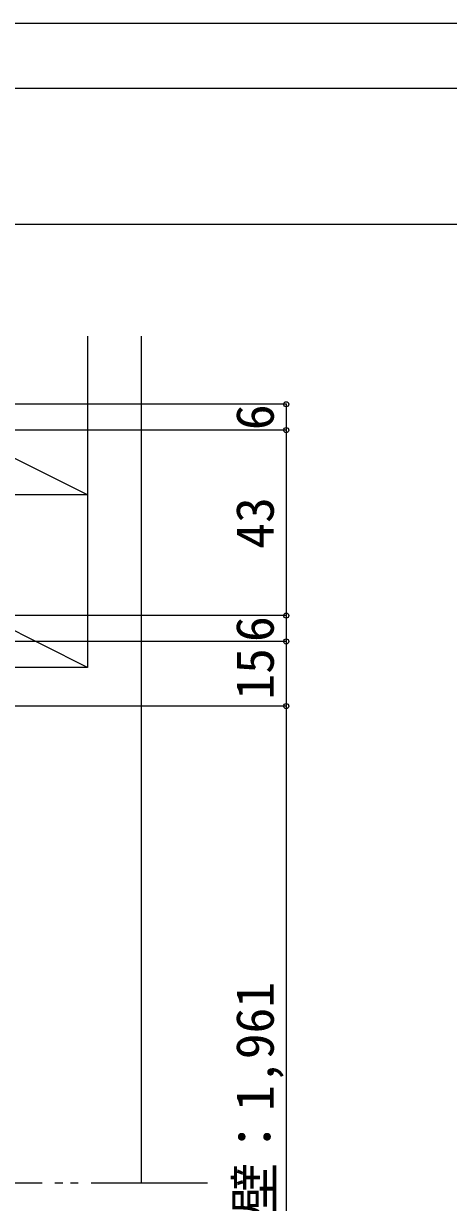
# Model space of a CAD drawing. Units: millimetres on the paper, enlarged 10 times, with parts at other scales. Extents: x -1985 to 2015, y -1370 to 1400.
# Drawn here: x -473 to -144, y 489 to 1400 of the extents above; entities that cross this region are included whole.
import ezdxf
from ezdxf.enums import TextEntityAlignment as Align

# ---------------------------------------------------------------- set-up
doc = ezdxf.new("R2010")
doc.units = ezdxf.units.MM
doc.header["$LTSCALE"] = 10
doc.header["$PDMODE"] = 32
doc.header["$PDSIZE"] = 4
doc.linetypes.add('DOUBLE_CHAIN2', pattern=[12.8, 9, -1, 0.6, -0.6, 0.6, -1])
for name, color, linetype, lineweight in [('1-1_0', 7, 'Continuous', 20), ('2-0_18', 7, 'Continuous', 20), ('2-1', 7, 'Continuous', 20), ('3-0', 7, 'Continuous', 20)]:
    doc.layers.add(name, color=color, linetype=linetype, lineweight=lineweight)
doc.styles.add('ＭＳ ゴシック', font='')
doc.styles.get('ＭＳ ゴシック').set_extended_font_data('MS Gothic')

msp = doc.modelspace()

# ---------------------------------------------------------------- linework, layer by layer
at = {"layer": '1-1_0'}
for p, q in [((-1935, 1350), (395, 1350)), ((-1935, 1350), (395, 1350)), ((-1935, 1245), (395, 1245)), ((-1935, 1245), (395, 1245))]:
    msp.add_line(p, q, dxfattribs=at)
msp.add_lwpolyline([(-1985, -1370), (2015, -1370), (2015, 1400), (-1985, 1400)], dxfattribs=at)
at = {"layer": '2-0_18'}
for p, q in [((-423.45, 1035.74), (-668.93, 1158.48)), ((-423.45, 1035.74), (-690.11, 1035.74)), ((-423.45, 902.41), (-690.11, 1035.74)), ((-423.45, 902.41), (-690.11, 902.41)), ((-381.78, 872.41), (-731.78, 872.41))]:
    msp.add_line(p, q, dxfattribs=at)
at = {"layer": '2-0_18', "color": 4, "lineweight": 9}
for p, q in [((-269.77, 1105.74), (-731.78, 1105.74)), ((-269.77, 1105.74), (-269.77, 1085.74)), ((-269.77, 1085.74), (-624.42, 1085.74)), ((-269.77, 1085.74), (-269.77, 942.41)), ((-269.77, 942.41), (-621.75, 942.41)), ((-269.77, 942.41), (-269.77, 922.41)), ((-269.77, 922.41), (-731.78, 922.41)), ((-269.77, 922.41), (-269.77, 872.41)), ((-269.77, 872.41), (-381.78, 872.41)), ((-269.77, 872.41), (-269.77, 26.71))]:
    msp.add_line(p, q, dxfattribs=at)
at = {"layer": '2-0_18', "linetype": 'DOUBLE_CHAIN2'}
msp.add_line((-330.53, 503.6), (-960.4, 503.6), dxfattribs=at)
at = {"layer": '2-0_18', "color": 4}
for p in [(-269.77, 1105.74), (-269.77, 1085.74), (-269.77, 942.41), (-269.77, 922.41), (-269.77, 872.41)]:
    msp.add_point(p, dxfattribs=at)
at = {"layer": '2-1'}
for p, q in [((-423.45, 1158.48), (-423.45, 902.41)), ((-381.78, 1158.48), (-381.78, 503.6))]:
    msp.add_line(p, q, dxfattribs=at)

# ---------------------------------------------------------------- texts
at = {"layer": '2-0_18', "style": 'ＭＳ ゴシック'}
for s, p in [('6', (-270.57, 1085.74)), ('43', (-270.57, 994.07)), ('15', (-270.57, 877.41)), ('下り壁：1,961', (-270.57, 399.56))]:
    msp.add_text(s, height=29.33, rotation=90, dxfattribs=at).set_placement(p, align=Align.BOTTOM_LEFT)
at = {"layer": '3-0', "style": 'ＭＳ ゴシック'}
msp.add_text('6', height=29.33, rotation=90, dxfattribs=at).set_placement((-270.61, 921.98), align=Align.BOTTOM_LEFT)

doc.saveas('drawing.dxf')
